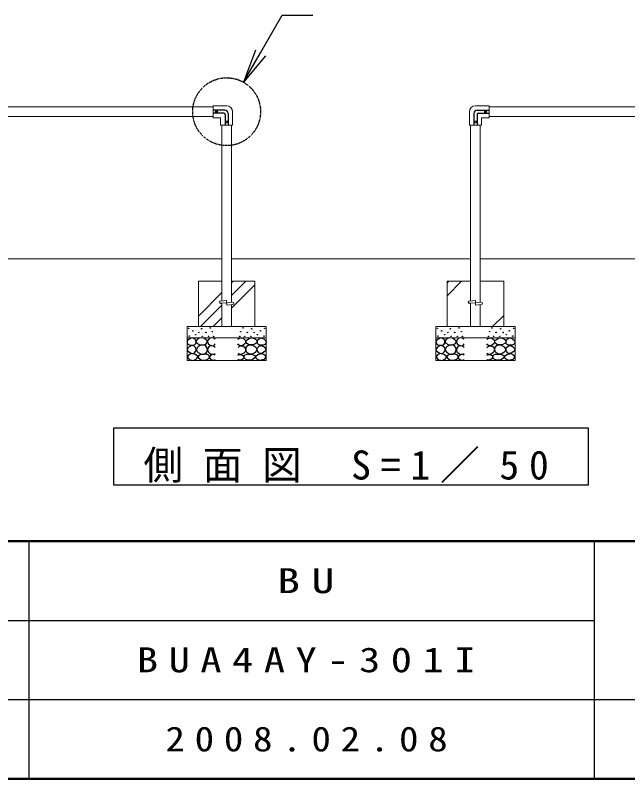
# Model space of a CAD drawing. Units: millimetres, scale not verified. Extents: x -19540 to 0, y -3090 to 13350.
# Drawn here: x -6059 to -3352, y 0 to 3376 of the extents above; entities that cross this region are included whole.
import ezdxf

# ---------------------------------------------------------------- set-up
doc = ezdxf.new("R2010")
doc.units = ezdxf.units.MM
doc.linetypes.add('USER3', pattern=[8, 3, -1, 1, -1, 1, -1])
for name, color, linetype, lineweight in [('A3図枠', 7, 'Continuous', 25), ('線', 2, 'Continuous', 25), ('補助', 2, 'Continuous', 13)]:
    doc.layers.add(name, color=color, linetype=linetype, lineweight=lineweight)
doc.layers.add('図面プロファイル', color=7, linetype='Continuous')
doc.styles.add('ＭＳ ゴシック', font='')
doc.styles.get('ＭＳ ゴシック').set_extended_font_data('MS Gothic')

msp = doc.modelspace()

# ---------------------------------------------------------------- linework, layer by layer
at = {"layer": 'A3図枠', "lineweight": 50}
for p, q in [((-19250, 1050), (0, 1050)), ((-19250, 0), (0, 0))]:
    msp.add_line(p, q, dxfattribs=at)
at = {"layer": 'A3図枠'}
msp.add_line((-6000, 1050), (-6000, 0), dxfattribs=at)
at = {"layer": 'A3図枠', "color": 211}
for p, q in [((-3500, 1050), (-3500, 0)), ((-9375, 700), (-3500, 700)), ((-12125, 350), (0, 350))]:
    msp.add_line(p, q, dxfattribs=at)
at = {"layer": '線', "color": 7, "lineweight": 13}
for p, q in [((-5185, 2971.35), (-6579, 2971.35)), ((-5185, 2974.5), (-5185, 2925.5)), ((-5125, 2976.5), (-5183, 2976.5)), ((-4025, 2976.5), (-3967, 2976.5)), ((-3965, 2974.5), (-3965, 2925.5)), ((-3965, 2971.35), (-2571, 2971.35)), ((-5098.5, 2950), (-5098.5, 2892)), ((-4051.5, 2950), (-4051.5, 2892)), ((-5185, 2928.65), (-6579, 2928.65)), ((-5153.5, 2923.5), (-5183, 2923.5)), ((-5151.5, 2921.5), (-5151.5, 2892)), ((-3998.5, 2921.5), (-3998.5, 2892)), ((-3996.5, 2923.5), (-3967, 2923.5)), ((-3965, 2928.65), (-2571, 2928.65)), ((-5100.5, 2890), (-5149.5, 2890)), ((-5146.35, 2113.008), (-5146.35, 2890)), ((-5103.65, 2107.036), (-5103.65, 2890)), ((-4049.5, 2890), (-4000.5, 2890)), ((-4046.35, 2113.008), (-4046.35, 2890)), ((-4003.65, 2107.036), (-4003.65, 2890)), ((-6603.65, 2300), (-5146.35, 2300)), ((-5103.65, 2300), (-4046.35, 2300)), ((-4003.65, 2300), (-2546.35, 2300)), ((-5250, 2200), (-5250, 2000)), ((-5250, 2200), (-5146.35, 2200)), ((-5103.65, 2200), (-5000, 2200)), ((-5000, 2200), (-5000, 2000)), ((-4150, 2200), (-4150, 2000)), ((-4150, 2200), (-4046.35, 2200)), ((-4003.65, 2200), (-3900, 2200)), ((-3900, 2200), (-3900, 2000)), ((-5125.5, 2114.975), (-5151.97, 2112.478)), ((-5125.5, 2104.931), (-5151.03, 2102.522)), ((-5146.35, 2000), (-5146.35, 2102.964)), ((-5125.5, 2104.931), (-5125.5, 2115.022)), ((-5098.97, 2107.478), (-5124.5, 2105.069)), ((-5124.5, 2095.025), (-5124.5, 2105.069)), ((-5098.03, 2097.522), (-5124.5, 2095.025)), ((-5103.65, 2000), (-5103.65, 2096.992)), ((-4025.5, 2114.975), (-4051.97, 2112.478)), ((-4025.5, 2104.931), (-4051.03, 2102.522)), ((-4046.35, 2000), (-4046.35, 2102.964)), ((-4025.5, 2104.931), (-4025.5, 2115.022)), ((-3998.97, 2107.478), (-4024.5, 2105.069)), ((-4024.5, 2095.025), (-4024.5, 2105.069)), ((-3998.03, 2097.522), (-4024.5, 2095.025)), ((-4003.65, 2000), (-4003.65, 2096.992)), ((-5300, 2000), (-5300, 1850)), ((-5300, 2000), (-4950, 2000)), ((-5146.35, 2000), (-5103.65, 2000)), ((-4950, 2000), (-4950, 1850)), ((-4200, 2000), (-4200, 1850)), ((-4200, 2000), (-3850, 2000)), ((-4046.35, 2000), (-4003.65, 2000)), ((-3850, 2000), (-3850, 1850)), ((-5300, 1950), (-4950, 1950)), ((-4200, 1950), (-3850, 1950)), ((-5300, 1850), (-4950, 1850)), ((-4200, 1850), (-3850, 1850))]:
    msp.add_line(p, q, dxfattribs=at)
at = {"layer": '線'}
for p, q in [((-5133, 2957), (-5185, 2957)), ((-5137, 2943), (-5185, 2943)), ((-5132, 2938), (-5132, 2890)), ((-5118, 2942), (-5118, 2890)), ((-4032, 2942), (-4032, 2890)), ((-4018, 2938), (-4018, 2890)), ((-4017, 2957), (-3965, 2957)), ((-4013, 2943), (-3965, 2943)), ((-5151.97, 2102.522), (-5146.35, 2101.992)), ((-4051.97, 2102.522), (-4046.35, 2101.992))]:
    msp.add_line(p, q, dxfattribs=at)
for points in [[(-5277.551, 1949.402), (-5284.014, 1946.862), (-5290.225, 1943.382), (-5296.083, 1939.344), (-5299.731, 1933.877), (-5298.719, 1926.294), (-5293.711, 1919.935), (-5286.845, 1917.345), (-5279.136, 1917.084), (-5271.523, 1917.688), (-5265.194, 1920.252), (-5261.442, 1925.538), (-5260.125, 1931.976), (-5260.973, 1937.181), (-5263.927, 1942.115), (-5270.087, 1946.942)], [(-5238.127, 1949.493), (-5243.032, 1948.876), (-5248.669, 1946.79), (-5256.64, 1941.002), (-5260.292, 1934.086), (-5259.417, 1930.124), (-5255.696, 1925.707), (-5246.205, 1920.934), (-5236.235, 1919.49), (-5228.885, 1919.318), (-5221.369, 1920.842), (-5213.77, 1925.456), (-5210.016, 1931.653), (-5210.986, 1936.306), (-5215.693, 1941.654), (-5226.361, 1947.861)], [(-5011.873, 1949.493), (-5006.968, 1948.876), (-5001.331, 1946.79), (-4993.36, 1941.002), (-4989.708, 1934.086), (-4990.583, 1930.124), (-4994.304, 1925.707), (-5003.795, 1920.934), (-5013.765, 1919.49), (-5021.115, 1919.318), (-5028.631, 1920.842), (-5036.23, 1925.456), (-5039.984, 1931.653), (-5039.014, 1936.306), (-5034.307, 1941.654), (-5023.639, 1947.861)], [(-4972.449, 1949.402), (-4965.986, 1946.862), (-4959.775, 1943.382), (-4953.917, 1939.344), (-4950.269, 1933.877), (-4951.281, 1926.294), (-4956.289, 1919.935), (-4963.155, 1917.345), (-4970.864, 1917.084), (-4978.477, 1917.688), (-4984.806, 1920.252), (-4988.558, 1925.538), (-4989.875, 1931.976), (-4989.027, 1937.181), (-4986.073, 1942.115), (-4979.913, 1946.942)], [(-4177.551, 1949.402), (-4184.014, 1946.862), (-4190.225, 1943.382), (-4196.083, 1939.344), (-4199.731, 1933.877), (-4198.719, 1926.294), (-4193.711, 1919.935), (-4186.845, 1917.345), (-4179.136, 1917.084), (-4171.523, 1917.688), (-4165.194, 1920.252), (-4161.442, 1925.538), (-4160.125, 1931.976), (-4160.973, 1937.181), (-4163.927, 1942.115), (-4170.087, 1946.942)], [(-4138.127, 1949.493), (-4143.032, 1948.876), (-4148.669, 1946.79), (-4156.64, 1941.002), (-4160.292, 1934.086), (-4159.417, 1930.124), (-4155.696, 1925.707), (-4146.205, 1920.934), (-4136.235, 1919.49), (-4128.885, 1919.318), (-4121.369, 1920.842), (-4113.77, 1925.456), (-4110.016, 1931.653), (-4110.986, 1936.306), (-4115.693, 1941.654), (-4126.361, 1947.861)], [(-3911.873, 1949.493), (-3906.968, 1948.876), (-3901.331, 1946.79), (-3893.36, 1941.002), (-3889.708, 1934.086), (-3890.583, 1930.124), (-3894.304, 1925.707), (-3903.795, 1920.934), (-3913.765, 1919.49), (-3921.115, 1919.318), (-3928.631, 1920.842), (-3936.23, 1925.456), (-3939.984, 1931.653), (-3939.014, 1936.306), (-3934.307, 1941.654), (-3923.639, 1947.861)], [(-3872.449, 1949.402), (-3865.986, 1946.862), (-3859.775, 1943.382), (-3853.917, 1939.344), (-3850.269, 1933.877), (-3851.281, 1926.294), (-3856.289, 1919.935), (-3863.155, 1917.345), (-3870.864, 1917.084), (-3878.477, 1917.688), (-3884.806, 1920.252), (-3888.558, 1925.538), (-3889.875, 1931.976), (-3889.027, 1937.181), (-3886.073, 1942.115), (-3879.913, 1946.942)], [(-5280.086, 1916.45), (-5285.415, 1913.657), (-5290.859, 1909.479), (-5297.308, 1902.659), (-5299.731, 1895.855), (-5296.103, 1891.027), (-5289.592, 1886.666), (-5282.954, 1882.379), (-5276.284, 1880.329), (-5268.64, 1882.776), (-5262.343, 1889.201), (-5259.236, 1897.478), (-5260.759, 1905.994), (-5268.917, 1913.245)], [(-5250.831, 1885.163), (-5238.242, 1878.307), (-5224.883, 1877.324), (-5214.599, 1884.778), (-5209.747, 1896.515), (-5212.027, 1907.293), (-5218.936, 1915.436), (-5227.761, 1918.869), (-5238.938, 1917.598), (-5252.692, 1909.543), (-5258.669, 1898.678), (-5256.034, 1891.484)], [(-4999.169, 1885.163), (-5011.758, 1878.307), (-5025.117, 1877.324), (-5035.401, 1884.778), (-5040.253, 1896.515), (-5037.973, 1907.293), (-5031.064, 1915.436), (-5022.239, 1918.869), (-5011.062, 1917.598), (-4997.308, 1909.543), (-4991.331, 1898.678), (-4993.966, 1891.484)], [(-4969.914, 1916.45), (-4964.585, 1913.657), (-4959.141, 1909.479), (-4952.692, 1902.659), (-4950.269, 1895.855), (-4953.897, 1891.027), (-4960.408, 1886.666), (-4967.046, 1882.379), (-4973.716, 1880.329), (-4981.36, 1882.776), (-4987.657, 1889.201), (-4990.764, 1897.478), (-4989.241, 1905.994), (-4981.083, 1913.245)], [(-4180.086, 1916.45), (-4185.415, 1913.657), (-4190.859, 1909.479), (-4197.308, 1902.659), (-4199.731, 1895.855), (-4196.103, 1891.027), (-4189.592, 1886.666), (-4182.954, 1882.379), (-4176.284, 1880.329), (-4168.64, 1882.776), (-4162.343, 1889.201), (-4159.236, 1897.478), (-4160.759, 1905.994), (-4168.917, 1913.245)], [(-4150.831, 1885.163), (-4138.242, 1878.307), (-4124.883, 1877.324), (-4114.599, 1884.778), (-4109.747, 1896.515), (-4112.027, 1907.293), (-4118.936, 1915.436), (-4127.761, 1918.869), (-4138.938, 1917.598), (-4152.692, 1909.543), (-4158.669, 1898.678), (-4156.034, 1891.484)], [(-3899.169, 1885.163), (-3911.758, 1878.307), (-3925.117, 1877.324), (-3935.401, 1884.778), (-3940.253, 1896.515), (-3937.973, 1907.293), (-3931.064, 1915.436), (-3922.239, 1918.869), (-3911.062, 1917.598), (-3897.308, 1909.543), (-3891.331, 1898.678), (-3893.966, 1891.484)], [(-3869.914, 1916.45), (-3864.585, 1913.657), (-3859.141, 1909.479), (-3852.692, 1902.659), (-3850.269, 1895.855), (-3853.897, 1891.027), (-3860.408, 1886.666), (-3867.046, 1882.379), (-3873.716, 1880.329), (-3881.36, 1882.776), (-3887.657, 1889.201), (-3890.764, 1897.478), (-3889.241, 1905.994), (-3881.083, 1913.245)], [(-5280.905, 1880.517), (-5292.225, 1874.498), (-5299.036, 1865.683), (-5290.549, 1854.413), (-5272.114, 1850.299), (-5257.761, 1856.41), (-5252.335, 1866.782), (-5263.117, 1875.89)], [(-5223.802, 1876.373), (-5231.337, 1876.999), (-5239.479, 1875.562), (-5248.406, 1871.504), (-5252.723, 1866.102), (-5250.037, 1861.419), (-5244.074, 1856.912), (-5237.595, 1853.068), (-5230.289, 1850.695), (-5218.44, 1850.928), (-5208.124, 1855.02), (-5203.421, 1859.827), (-5201.367, 1865.561), (-5202.427, 1870.709), (-5206.503, 1875.292), (-5214.901, 1877.832)], [(-5026.198, 1876.373), (-5018.663, 1876.999), (-5010.521, 1875.562), (-5001.594, 1871.504), (-4997.277, 1866.102), (-4999.963, 1861.419), (-5005.926, 1856.912), (-5012.405, 1853.068), (-5019.711, 1850.695), (-5031.56, 1850.928), (-5041.876, 1855.02), (-5046.579, 1859.827), (-5048.633, 1865.561), (-5047.573, 1870.709), (-5043.497, 1875.292), (-5035.099, 1877.832)], [(-4969.095, 1880.517), (-4957.775, 1874.498), (-4950.964, 1865.683), (-4959.451, 1854.413), (-4977.886, 1850.299), (-4992.239, 1856.41), (-4997.665, 1866.782), (-4986.883, 1875.89)], [(-4180.905, 1880.517), (-4192.225, 1874.498), (-4199.036, 1865.683), (-4190.549, 1854.413), (-4172.114, 1850.299), (-4157.761, 1856.41), (-4152.335, 1866.782), (-4163.117, 1875.89)], [(-4123.802, 1876.373), (-4131.337, 1876.999), (-4139.479, 1875.562), (-4148.406, 1871.504), (-4152.723, 1866.102), (-4150.037, 1861.419), (-4144.074, 1856.912), (-4137.595, 1853.068), (-4130.289, 1850.695), (-4118.44, 1850.928), (-4108.124, 1855.02), (-4103.421, 1859.827), (-4101.367, 1865.561), (-4102.427, 1870.709), (-4106.503, 1875.292), (-4114.901, 1877.832)], [(-3926.198, 1876.373), (-3918.663, 1876.999), (-3910.521, 1875.562), (-3901.594, 1871.504), (-3897.277, 1866.102), (-3899.963, 1861.419), (-3905.926, 1856.912), (-3912.405, 1853.068), (-3919.711, 1850.695), (-3931.56, 1850.928), (-3941.876, 1855.02), (-3946.579, 1859.827), (-3948.633, 1865.561), (-3947.573, 1870.709), (-3943.497, 1875.292), (-3935.099, 1877.832)], [(-3869.095, 1880.517), (-3857.775, 1874.498), (-3850.964, 1865.683), (-3859.451, 1854.413), (-3877.886, 1850.299), (-3892.239, 1856.41), (-3897.665, 1866.782), (-3886.883, 1875.89)]]:
    msp.add_lwpolyline(points, close=True, dxfattribs=at)
for points in [[(-5175, 1943.299), (-5183.427, 1948.154), (-5192.11, 1949.636), (-5197.73, 1947.948), (-5202.883, 1944.249), (-5207.355, 1938.941), (-5209.22, 1932.209), (-5205.552, 1923.439), (-5197.496, 1917), (-5189.197, 1914.621), (-5181.971, 1915.733), (-5177.921, 1919.109), (-5175, 1923.654)], [(-5075, 1943.299), (-5066.573, 1948.154), (-5057.89, 1949.636), (-5052.27, 1947.948), (-5047.117, 1944.249), (-5042.645, 1938.941), (-5040.78, 1932.209), (-5044.448, 1923.439), (-5052.504, 1917), (-5060.803, 1914.621), (-5068.029, 1915.733), (-5072.079, 1919.109), (-5075, 1923.654)], [(-4075, 1943.299), (-4083.427, 1948.154), (-4092.11, 1949.636), (-4097.73, 1947.948), (-4102.883, 1944.249), (-4107.355, 1938.941), (-4109.22, 1932.209), (-4105.552, 1923.439), (-4097.496, 1917), (-4089.197, 1914.621), (-4081.971, 1915.733), (-4077.921, 1919.109), (-4075, 1923.654)], [(-3975, 1943.299), (-3966.573, 1948.154), (-3957.89, 1949.636), (-3952.271, 1947.948), (-3947.117, 1944.249), (-3942.645, 1938.941), (-3940.78, 1932.209), (-3944.448, 1923.439), (-3952.504, 1917), (-3960.803, 1914.621), (-3968.029, 1915.733), (-3972.079, 1919.109), (-3975, 1923.654)], [(-5175.317, 1907.178), (-5182.457, 1912.64), (-5190.526, 1915.099), (-5197.231, 1913.875), (-5203.199, 1910.03), (-5207.592, 1904.248), (-5209.22, 1897.039), (-5206.556, 1888.431), (-5200.348, 1881.513), (-5192.709, 1877.642), (-5185.139, 1876.761), (-5179.985, 1878.2), (-5175.317, 1880.88)], [(-5074.683, 1907.178), (-5067.543, 1912.64), (-5059.474, 1915.099), (-5052.769, 1913.875), (-5046.801, 1910.03), (-5042.408, 1904.248), (-5040.78, 1897.039), (-5043.444, 1888.431), (-5049.652, 1881.513), (-5057.291, 1877.642), (-5064.861, 1876.761), (-5070.015, 1878.2), (-5074.683, 1880.88)], [(-4075.317, 1907.178), (-4082.457, 1912.64), (-4090.526, 1915.099), (-4097.231, 1913.875), (-4103.199, 1910.03), (-4107.592, 1904.248), (-4109.22, 1897.039), (-4106.556, 1888.431), (-4100.348, 1881.513), (-4092.709, 1877.642), (-4085.139, 1876.761), (-4079.985, 1878.2), (-4075.317, 1880.88)], [(-3974.683, 1907.178), (-3967.543, 1912.64), (-3959.474, 1915.099), (-3952.769, 1913.875), (-3946.801, 1910.03), (-3942.408, 1904.248), (-3940.78, 1897.039), (-3943.444, 1888.431), (-3949.652, 1881.513), (-3957.291, 1877.642), (-3964.861, 1876.761), (-3970.015, 1878.2), (-3974.683, 1880.88)], [(-5175, 1872.642), (-5181.018, 1875.96), (-5188.307, 1876.761), (-5197.024, 1872.427), (-5201.298, 1865.671), (-5200.686, 1862.001), (-5197.813, 1857.75), (-5190.651, 1852.278), (-5183.238, 1850.462), (-5178.942, 1851.514), (-5175, 1853.631)], [(-5075, 1872.642), (-5068.982, 1875.96), (-5061.693, 1876.761), (-5052.976, 1872.427), (-5048.702, 1865.671), (-5049.314, 1862.001), (-5052.187, 1857.75), (-5059.349, 1852.278), (-5066.762, 1850.462), (-5071.058, 1851.514), (-5075, 1853.631)], [(-4075, 1872.642), (-4081.018, 1875.96), (-4088.307, 1876.761), (-4097.024, 1872.427), (-4101.298, 1865.671), (-4100.686, 1862.001), (-4097.813, 1857.75), (-4090.651, 1852.278), (-4083.238, 1850.462), (-4078.942, 1851.514), (-4075, 1853.631)], [(-3975, 1872.642), (-3968.982, 1875.96), (-3961.693, 1876.761), (-3952.976, 1872.427), (-3948.702, 1865.671), (-3949.314, 1862.001), (-3952.187, 1857.75), (-3959.349, 1852.278), (-3966.762, 1850.462), (-3971.058, 1851.514), (-3975, 1853.631)]]:
    msp.add_lwpolyline(points, dxfattribs=at)
at = {"layer": '線', "linetype": 'USER3'}
msp.add_circle((-5125.028, 2950), 150, dxfattribs=at)
at = {"layer": '線'}
for centre, radius in [((-5170, 2950), 4), ((-3980, 2950), 4), ((-5125, 2905), 4), ((-4025, 2905), 4), ((-5293.394, 1992.177), 1), ((-5197.583, 1994.091), 1), ((-5052.417, 1994.091), 1), ((-4956.606, 1992.177), 1), ((-4193.394, 1992.177), 1), ((-4097.583, 1994.091), 1), ((-3952.417, 1994.091), 1), ((-3856.606, 1992.177), 1), ((-5274.383, 1980.77), 1), ((-5261.392, 1963.977), 1), ((-5247.451, 1973.483), 1), ((-5236.044, 1989.959), 1), ((-5216.504, 1973.549), 1), ((-5187.582, 1977.063), 1), ((-5062.418, 1977.063), 1), ((-5033.496, 1973.549), 1), ((-5013.956, 1989.959), 1), ((-5002.549, 1973.483), 1), ((-4988.608, 1963.977), 1), ((-4975.617, 1980.77), 1), ((-4174.383, 1980.77), 1), ((-4161.392, 1963.977), 1), ((-4147.451, 1973.483), 1), ((-4136.044, 1989.959), 1), ((-4116.504, 1973.549), 1), ((-4087.582, 1977.063), 1), ((-3962.418, 1977.063), 1), ((-3933.496, 1973.549), 1), ((-3913.956, 1989.959), 1), ((-3902.549, 1973.483), 1), ((-3888.608, 1963.977), 1), ((-3875.617, 1980.77), 1), ((-5290.225, 1957.323), 1), ((-5232.559, 1956.373), 1), ((-5204.881, 1956.521), 1), ((-5182.717, 1955.98), 1), ((-5067.283, 1955.98), 1), ((-5045.119, 1956.521), 1), ((-5017.441, 1956.373), 1), ((-4959.775, 1957.323), 1), ((-4190.225, 1957.323), 1), ((-4132.559, 1956.373), 1), ((-4104.881, 1956.521), 1), ((-4082.717, 1955.98), 1), ((-3967.283, 1955.98), 1), ((-3945.119, 1956.521), 1), ((-3917.441, 1956.373), 1), ((-3859.775, 1957.323), 1)]:
    msp.add_circle(centre, radius, dxfattribs=at)
at = {"layer": '線', "color": 7, "lineweight": 13}
for centre, radius, start, end in [((-5183, 2974.5), 2, 90, 180), ((-5125, 2950), 26.5, 0, 90), ((-4025, 2950), 26.5, 90, 180), ((-3967, 2974.5), 2, 0, 90), ((-5183, 2925.5), 2, 180, 270), ((-5153.5, 2921.5), 2, 0, 90), ((-3996.5, 2921.5), 2, 90, 180), ((-3967, 2925.5), 2, 270, 0), ((-5149.5, 2892), 2, 180, 270), ((-5100.5, 2892), 2, 270, 0), ((-4049.5, 2892), 2, 180, 270), ((-4000.5, 2892), 2, 270, 0), ((-5151.5, 2107.5), 5, 95.38931, 275.38931), ((-5098.5, 2102.5), 5, 275.38931, 95.38931), ((-4051.5, 2107.5), 5, 95.38931, 275.38931), ((-3998.5, 2102.5), 5, 275.38931, 95.38931)]:
    msp.add_arc(centre, radius, start, end, dxfattribs=at)
at = {"layer": '線'}
for centre, radius, start, end in [((-5137, 2938), 5, 0, 90), ((-5133, 2942), 15, 0, 90), ((-4017, 2942), 15, 90, 180), ((-4013, 2938), 5, 90, 180)]:
    msp.add_arc(centre, radius, start, end, dxfattribs=at)
at = {"layer": '補助', "lineweight": 25}
for p, q in [((-4975.028, 3209.808), (-4878.788, 3376.5)), ((-4878.788, 3376.5), (-4828.788, 3376.5)), ((-4828.788, 3376.5), (-4743.431, 3376.5)), ((-4996.679, 3222.308), (-5050.028, 3079.904)), ((-5050.028, 3079.904), (-4975.028, 3209.808)), ((-4953.378, 3197.308), (-5050.028, 3079.904))]:
    msp.add_line(p, q, dxfattribs=at)
at = {"layer": '補助'}
for p, q in [((-5103.65, 2136.681), (-5040.331, 2200)), ((-5103.65, 2192.808), (-5096.458, 2200)), ((-4150, 2136.179), (-4086.179, 2200)), ((-4150, 2192.306), (-4142.306, 2200)), ((-5103.65, 2080.555), (-5000, 2184.205)), ((-5250, 2046.458), (-5146.35, 2150.108)), ((-5240.331, 2000), (-5146.35, 2093.981)), ((-5184.205, 2000), (-5146.35, 2037.855)), ((-3949.42, 2000), (-3900, 2049.42))]:
    msp.add_line(p, q, dxfattribs=at)
at = {"layer": '補助', "lineweight": 25}
msp.add_lwpolyline([(-5625, 1550), (-5625, 1300), (-3525, 1300), (-3525, 1550)], close=True, dxfattribs=at)

# ---------------------------------------------------------------- texts
at = {"layer": '図面プロファイル', "char_height": 110, "attachment_point": 5, "style": 'ＭＳ ゴシック'}
for s, insert in [('\\T1.5;\\W1.35;BU', (-4750, 875)), ('\\T1.5;\\W1.25;BUA4AY-301I', (-4750, 525)), ('\\T1.5;\\W1.15;2008.02.08', (-4750, 175))]:
    msp.add_mtext(s, dxfattribs=dict(at, insert=insert))
at = {"layer": '補助', "insert": (-4575, 1308.333), "char_height": 128.3, "attachment_point": 8, "style": 'ＭＳ ゴシック'}
msp.add_mtext('\\T1.5;側面図\\~S=1／50', dxfattribs=at)

doc.saveas('drawing.dxf')
